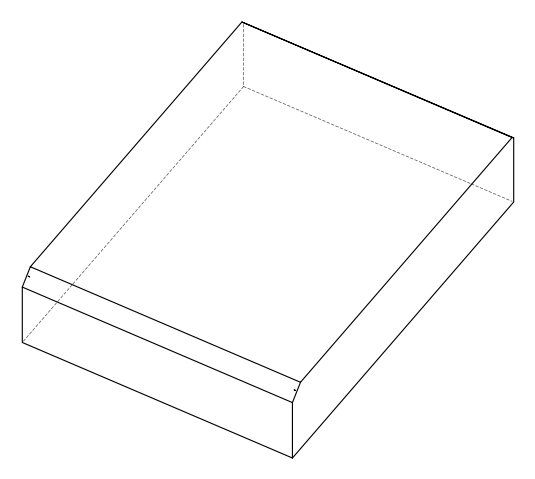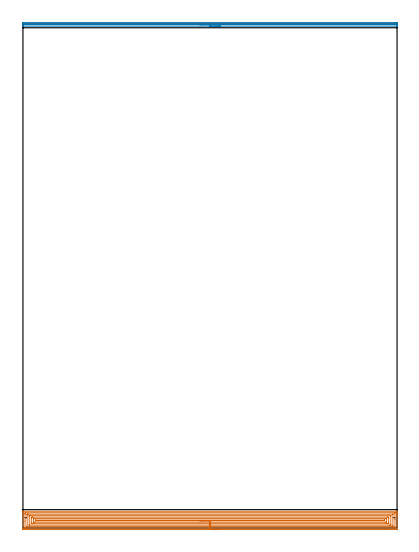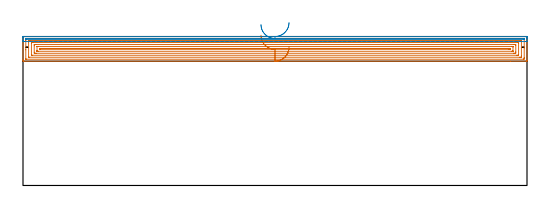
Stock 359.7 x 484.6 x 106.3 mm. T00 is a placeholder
(PLAN: 2 operations, 0 tool changes, 26.3 min)
(1 AREA_MILL | FG_CHAMFER_SURFACE | UGT0205_001 | 20.37 min | 55709 mm3)
(2 AREA_MILL_1 | FG_CHAMFER_SURFACE_1 | UGT0205_001 | 5.91 min | 2293 mm3)
(TOOL UGT0205_001 | Chamfer Mill 20 x 3 x 45 deg. | D20 FL50 Z2)
(OP 1 AREA_MILL)
G17 G21 G94 G90
T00 M6
G54
G17 G0 G90 X189.85 Y-1.5 S1061 M3
G43 Z116.3 H0
Z98.7
G94 G1 X189.812 Z97.828 F250.
X189.698 Z96.964
X189.509 Z96.112
X189.247 Z95.28
X188.913 Z94.474
X188.51 Z93.7
X188.042 Z92.964
X187.51 Z92.272
X186.921 Z91.629
X186.278 Z91.04
X185.586 Z90.508
X184.85 Z90.04
X184.076 Z89.637
X183.27 Z89.303
X182.438 Z89.041
X181.586 Z88.852
X180.722 Z88.738
X179.85 Z88.7
X0.626
X0.186 Y-1.496 Z88.702
X0.01 Y-1.492 Z88.706
X0.005 Y-1.064 Z89.134
X0. Y-0.447 Z89.75
Y12.406 Z102.602
Y14.783 Z104.978
Y15.487 Z105.686
Y15.751 Z105.951
X0.002 Y16.101 Z106.292
X0.003 Y16.102
X0.179 Y16.1 Z106.3
X359.521
X359.697 Y16.102 Z106.292
X359.698 Y16.101
X359.7 Y15.751 Z105.951
Y15.487 Z105.686
Y14.783 Z104.978
Y13.551 Z103.748
Y13.022 Z103.217
Y12.406 Z102.602
Y-1.064 Z89.134
X359.698 Y-1.33 Z88.868
X359.69 Y-1.492 Z88.706
X359.526 Y-1.499 Z88.699
X347.873 Y-1.5 Z88.7
X179.85
Y-0.086 Z90.114
X2.314 Y-0.085 Z90.115
X2.041 Y-0.08 Z90.12
X2.014 Y-0.079 Z90.121
X2.009 Y-0.061 Z90.139
X2.003 Y-0.027 Z90.173
X2.001 Y0.007 Z90.207
X2. Y6.623 Z96.823
Y13.429 Z103.629
X2.003 Y13.903 Z104.103
X2.008 Y14.302 Z104.502
X2.026 Y14.679 Z104.879
X2.413 Y14.684 Z104.884
X2.513 Y14.685 Z104.885
X357.386
X357.659 Y14.68 Z104.88
X357.686 Y14.679 Z104.879
X357.691 Y14.661 Z104.861
X357.697 Y14.627 Z104.827
X357.699 Y14.593 Z104.793
X357.7 Y7.977 Z98.177
Y1.171 Z91.371
X357.697 Y0.697 Z90.897
X357.692 Y0.298 Z90.498
X357.674 Y-0.079 Z90.121
X357.287 Y-0.084 Z90.116
X357.187 Y-0.085 Z90.115
X179.85 Y-0.086 Z90.114
Y1.328 Z91.528
X4.201 Y1.329 Z91.529
X4.117 Y1.33 Z91.53
X4.05 Y1.333 Z91.533
X4.014 Y1.335 Z91.535
X4.01 Y1.38 Z91.58
X4.004 Y1.578 Z91.778
X4.001 Y1.775 Z91.975
X4. Y12.34 Z102.54
X4.005 Y13.022 Z103.222
X4.008 Y13.212 Z103.412
X4.02 Y13.265 Z103.465
X4.075 Y13.267 Z103.467
X4.201 Y13.269 Z103.469
X4.842 Y13.271 Z103.471
X5.095 Y13.272 Z103.472
X355.499 Y13.271 Z103.471
X355.583 Y13.27 Z103.47
X355.65 Y13.267 Z103.467
X355.686 Y13.265 Z103.465
X355.69 Y13.22 Z103.42
X355.696 Y13.022 Z103.222
X355.699 Y12.825 Z103.025
X355.7 Y2.26 Z92.46
X355.695 Y1.578 Z91.778
X355.692 Y1.388 Z91.588
X355.68 Y1.335 Z91.535
X355.625 Y1.333 Z91.533
X355.499 Y1.331 Z91.531
X354.858 Y1.329 Z91.529
X354.605 Y1.328 Z91.528
X179.85
Y2.743 Z92.943
X6.593
X6.141 Y2.746 Z92.946
X6.046 Y2.748 Z92.948
X6.01 Y2.751 Z92.951
X6.007 Y2.797 Z92.997
X6.004 Y2.903 Z93.103
X6. Y3.327 Z93.527
Y11.251 Z101.451
X6.005 Y11.696 Z101.896
X6.009 Y11.805 Z102.005
X6.013 Y11.85 Z102.05
X6.077 Y11.852 Z102.052
X6.28 Y11.855 Z102.055
X6.883 Y11.857 Z102.057
X7.172
X353.107
X353.559 Y11.854 Z102.054
X353.654 Y11.852 Z102.052
X353.69 Y11.849 Z102.049
X353.693 Y11.803 Z102.003
X353.696 Y11.697 Z101.897
X353.7 Y11.273 Z101.473
Y3.349 Z93.549
X353.695 Y2.904 Z93.104
X353.691 Y2.795 Z92.995
X353.687 Y2.75 Z92.95
X353.623 Y2.748 Z92.948
X353.42 Y2.745 Z92.945
X352.817 Y2.743 Z92.943
X352.528
X179.85
Y4.157 Z94.357
X9.564
X8.73 Y4.16 Z94.36
X8.671 Y4.163 Z94.363
X8.01 Y4.219 Z94.419
X8.001 Y4.878 Z95.078
Y9.501 Z99.701
X8.004 Y10.157 Z100.357
X8.01 Y10.381 Z100.581
X8.614 Y10.437 Z100.637
X8.671 Y10.439 Z100.639
X9.502 Y10.443 Z100.643
X9.564
X350.136
X350.97 Y10.44 Z100.64
X351.029 Y10.437 Z100.637
X351.69 Y10.381 Z100.581
X351.699 Y9.722 Z99.922
Y5.099 Z95.299
X351.696 Y4.443 Z94.643
X351.69 Y4.219 Z94.419
X351.086 Y4.163 Z94.363
X351.029 Y4.161 Z94.361
X350.198 Y4.157 Z94.357
X350.136
X179.85
Y5.571 Z95.771
X10.872 Y5.572 Z95.772
X10.458 Y5.574 Z95.774
X10.045 Y5.578 Z95.778
X10.01 Y5.586 Z95.786
X10.006 Y5.629 Z95.829
X10.003 Y5.709 Z95.909
X10.001 Y5.829 Z96.029
X10. Y5.979 Z96.179
X10.001 Y8.846 Z99.046
X10.003 Y8.959 Z99.159
X10.007 Y9.015 Z99.215
X10.01 Y9.022 Z99.222
X10.018 Y9.025 Z99.225
X10.045 Y9.027 Z99.227
X10.458 Y9.029 Z99.229
X10.938
X348.828 Y9.028 Z99.228
X349.242 Y9.026 Z99.226
X349.655 Y9.022 Z99.222
X349.69 Y9.014 Z99.214
X349.694 Y8.971 Z99.171
X349.697 Y8.891 Z99.091
X349.699 Y8.771 Z98.971
X349.7 Y8.621 Z98.821
X349.699 Y5.754 Z95.954
X349.697 Y5.641 Z95.841
X349.693 Y5.585 Z95.785
X349.69 Y5.577 Z95.777
X349.683 Y5.575 Z95.775
X349.655 Y5.573 Z95.773
X349.242 Y5.571 Z95.771
X348.762
X179.85
Y6.985 Z97.185
X12.246 Y6.986 Z97.186
X12.117 Y6.987 Z97.187
X12.048 Y6.99 Z97.19
X12.019 Y6.992 Z97.192
X12.01 Y7.004 Z97.204
X12.006 Y7.029 Z97.229
X12.002 Y7.1 Z97.3
X12.008 Y7.202 Z97.402
X12.039 Y7.608 Z97.808
X12.213 Y7.613 Z97.813
X12.246 Y7.614 Z97.814
X347.454
X347.583 Y7.613 Z97.813
X347.652 Y7.61 Z97.81
X347.681 Y7.608 Z97.808
X347.69 Y7.596 Z97.796
X347.694 Y7.571 Z97.771
X347.699 Y7.499 Z97.699
X347.694 Y7.179 Z97.379
X347.69 Y7.058 Z97.258
X347.684 Y6.992 Z97.192
X347.613 Y6.99 Z97.19
X347.454 Y6.987 Z97.187
X347.327 Y6.986 Z97.186
X346.687 Y6.985 Z97.185
X179.85
X178.978 Z97.223
X178.114 Z97.337
X177.262 Z97.526
X176.43 Z97.788
X175.624 Z98.122
X174.85 Z98.525
X174.114 Z98.994
X173.422 Z99.525
X172.779 Z100.114
X172.19 Z100.757
X171.658 Z101.45
X171.19 Z102.185
X170.787 Z102.959
X170.453 Z103.765
X170.191 Z104.597
X170.002 Z105.449
X169.888 Z106.314
X169.85 Z107.185
G0 Z116.3
M5
M2
(OP 2 AREA_MILL_1)
G17 G21 G94 G90
T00 M6
G54
G17 G0 G90 X189.85 Y482.5 S1061 M3
G43 Z116.3 H0
G94 G1 X189.812 Z115.428 F250.
X189.698 Z114.563
X189.509 Z113.712
X189.247 Z112.88
X188.913 Z112.074
X188.51 Z111.3
X188.041 Z110.564
X187.51 Z109.872
X186.921 Z109.229
X186.278 Z108.639
X185.586 Z108.108
X184.85 Z107.64
X184.076 Z107.237
X183.27 Z106.903
X182.438 Z106.641
X181.586 Z106.452
X180.722 Z106.338
X179.85 Z106.3
X0.178
X0.009 Y482.503 Z106.288
X0.007 Y482.513 Z106.278
X0. Y482.879 Z105.92
Y483.153 Z105.647
Y483.858 Z104.937
Y485.094 Z103.702
X0.004 Y485.625 Z103.17
X0.009 Y486.091 Z102.705
X0.15 Y486.094 Z102.702
X0.625 Y486.1 Z102.7
X358.593
X359.074 Y486.099 Z102.701
X359.55 Y486.094 Z102.702
X359.691 Y486.091 Z102.705
X359.7 Y485.625 Z103.17
Y484.211 Z104.585
Y483.858 Z104.937
Y483.153 Z105.647
Y482.88 Z105.92
X359.693 Y482.513 Z106.278
X359.691 Y482.503 Z106.288
X359.523 Y482.5 Z106.3
X179.85
Y483.914 Z104.886
X2.413 Y483.915 Z104.885
X2.356
X2.026 Y483.921 Z104.879
X2.01 Y484.028 Z104.772
X2.005 Y484.262 Z104.538
X2.01 Y484.638 Z104.162
X2.019 Y484.68 Z104.12
X2.037 Y484.682 Z104.118
X2.087 Y484.684 Z104.116
X2.189 Y484.685 Z104.115
X2.393 Y484.686 Z104.114
X357.344 Y484.685 Z104.115
X357.674 Y484.679 Z104.121
X357.69 Y484.572 Z104.228
X357.695 Y484.338 Z104.462
X357.69 Y484.096 Z104.704
X357.668 Y483.921 Z104.879
X357.174 Y483.914 Z104.886
X179.85
X178.978 Z104.924
X178.113 Z105.038
X177.262 Z105.226
X176.43 Z105.489
X175.624 Z105.823
X174.85 Z106.225
X174.114 Z106.694
X173.422 Z107.225
X172.779 Z107.815
X172.19 Z108.458
X171.658 Z109.15
X171.19 Z109.886
X170.787 Z110.66
X170.453 Z111.466
X170.191 Z112.298
X170.002 Z113.149
X169.888 Z114.014
X169.85 Z114.886
G0 Z116.3
M5
M2
